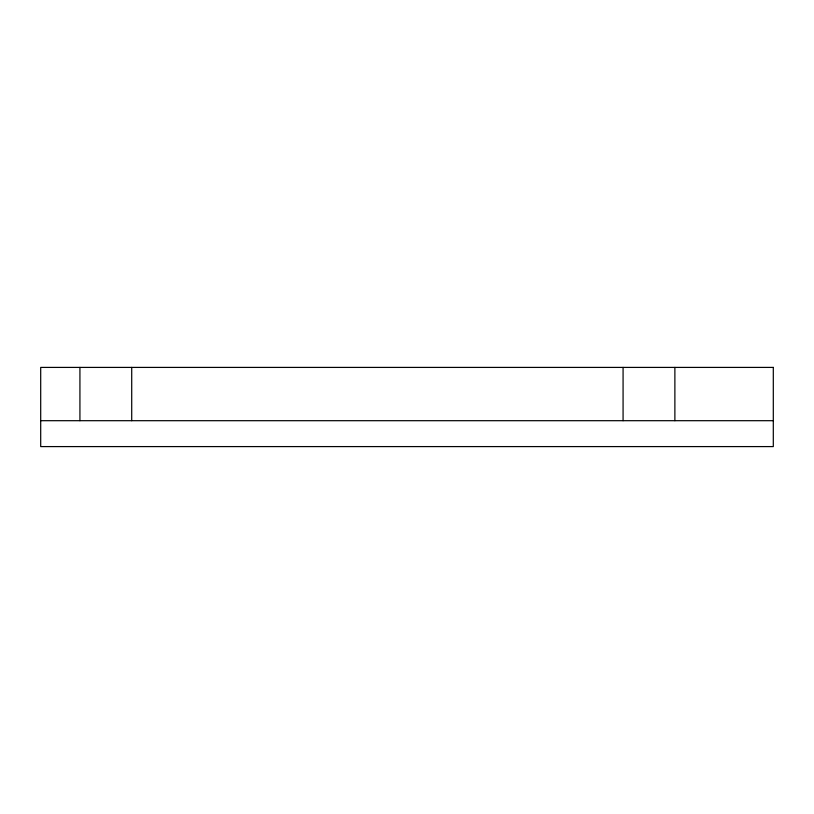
<?xml version="1.0" encoding="UTF-8"?>
<svg xmlns="http://www.w3.org/2000/svg" width="814" height="814" viewBox="0 0 814 814"><rect width="100%" height="100%" fill="white"/><g stroke="black" fill="none" stroke-linecap="round" stroke-linejoin="round"><path stroke-width="1.22" d="M40.7 420.696L773.3 420.696M674.877 367.409L674.877 420.696M623.076 367.409L623.076 420.696M131.715 367.409L131.715 420.696M79.925 367.409L79.925 420.696M773.3 367.409L40.7 367.409L40.7 446.591L773.3 446.591L773.3 367.409"/></g></svg>
